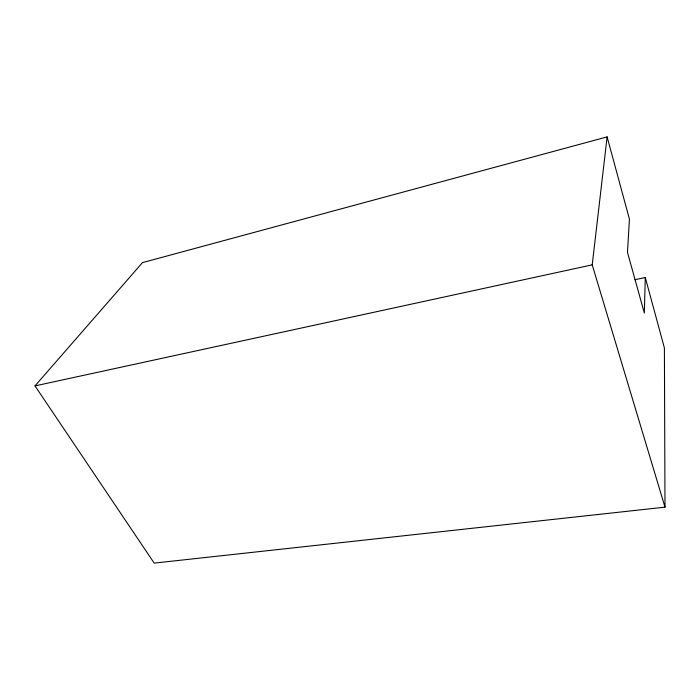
<?xml version="1.0" encoding="UTF-8"?>
<svg xmlns="http://www.w3.org/2000/svg" width="700" height="700" viewBox="0 0 700 700"><rect width="100%" height="100%" fill="white"/><g stroke="black" fill="none" stroke-linecap="round" stroke-linejoin="round"><path stroke-width="1.05" d="M645.286 277.55L644.332 313.023L627.48 252.376L629.431 219.126L607.11 136.894L142.459 262.623L35 385.901L154.192 563.106L665 507.159L664.396 347.953L645.286 277.55L634.935 279.694M665 507.159L592.218 264.845L607.11 136.894M35 385.901L592.218 264.845"/></g></svg>
